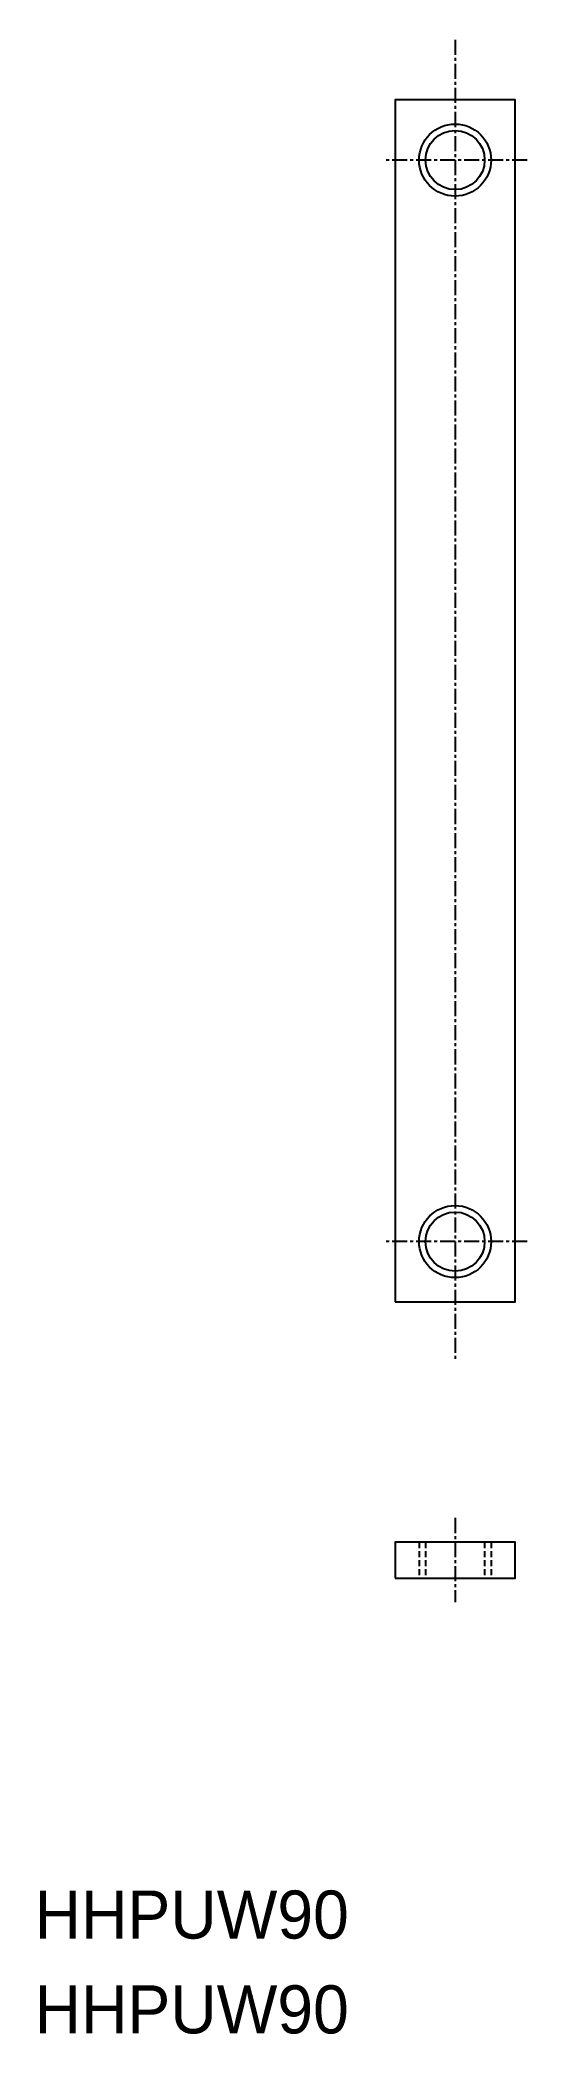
# Model space of a CAD drawing. Extents: x -11575 to -11535, y -194 to -28.
import ezdxf

# ---------------------------------------------------------------- set-up
doc = ezdxf.new("R2010")
doc.units = 0
doc.linetypes.add('CENTER', pattern=[2, 1.25, -0.25, 0.25, -0.25])
doc.linetypes.add('DASHED', pattern=[0.75, 0.5, -0.25])
doc.layers.get('0').update_dxf_attribs({"linetype": 'CONTINUOUS'})
doc.layers.add('CENTER', color=1, linetype='CENTER')

msp = doc.modelspace()

# ---------------------------------------------------------------- linework, layer by layer
at = {"color": 3, "linetype": 'DASHED'}
for p, q in [((-11543.74, -152.81), (-11543.74, -155.81)), ((-11543.2, -152.81), (-11543.2, -155.81)), ((-11538.29, -152.81), (-11538.29, -155.81)), ((-11537.74, -152.81), (-11537.74, -155.81))]:
    msp.add_line(p, q, dxfattribs=at)
at = {"color": 7, "linetype": 'CONTINUOUS'}
for points in [[(-11545.74, -132.81), (-11535.74, -132.81), (-11535.74, -32.81), (-11545.74, -32.81)], [(-11545.74, -155.81), (-11535.74, -155.81), (-11535.74, -152.81), (-11545.74, -152.81)]]:
    msp.add_lwpolyline(points, close=True, dxfattribs=at)
at = {"color": 3, "linetype": 'CONTINUOUS'}
for centre in [(-11540.74, -37.81), (-11540.74, -127.81)]:
    msp.add_circle(centre, 3, dxfattribs=at)
at = {"color": 7, "linetype": 'CONTINUOUS'}
for centre in [(-11540.74, -37.81), (-11540.74, -127.81)]:
    msp.add_circle(centre, 2.46, dxfattribs=at)
at = {"layer": 'CENTER', "color": 1, "linetype": 'CENTER'}
for p, q in [((-11540.74, -27.81), (-11540.74, -137.81)), ((-11534.74, -37.81), (-11546.74, -37.81)), ((-11534.74, -127.81), (-11546.74, -127.81)), ((-11540.74, -150.81), (-11540.74, -157.81))]:
    msp.add_line(p, q, dxfattribs=at)

# ---------------------------------------------------------------- texts
for p in [(-11575.74, -185.81), (-11575.74, -193.7)]:
    msp.add_text('HHPUW90', height=4).set_placement(p)

doc.saveas('drawing.dxf')
